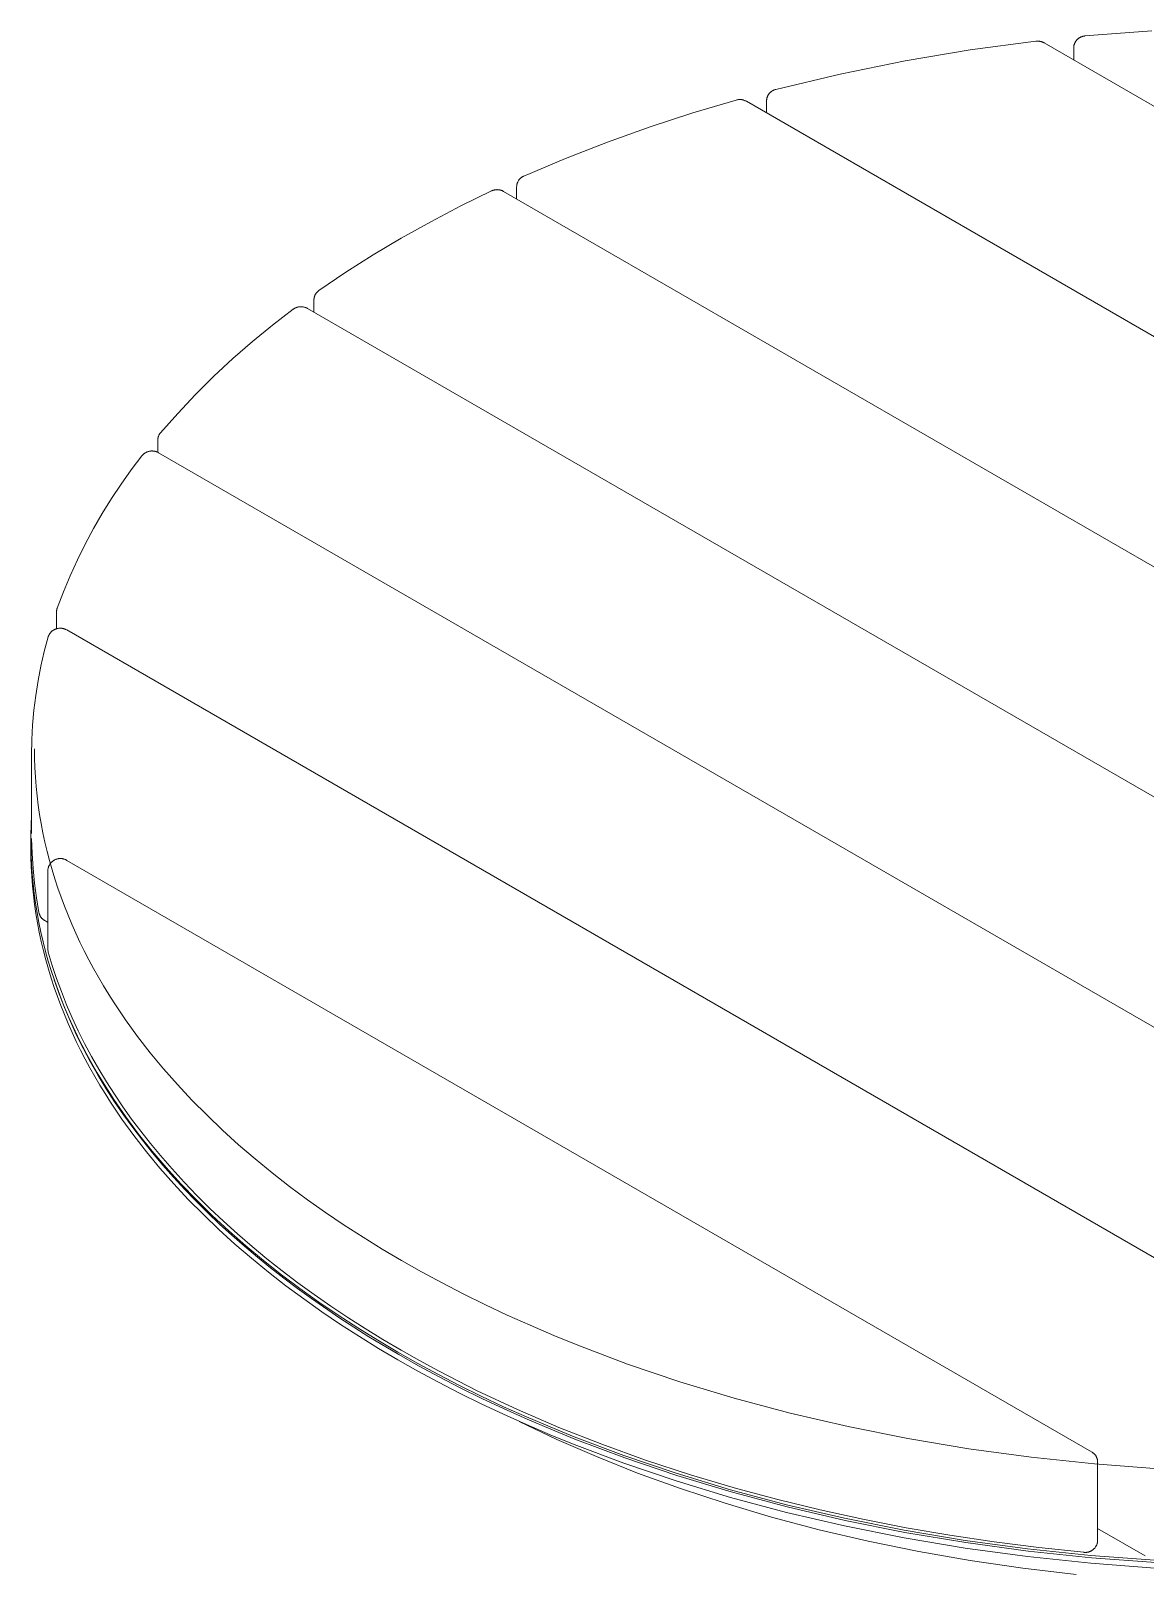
# Model space of a CAD drawing. Header units: millimetres. Extents: x -397 to 2955, y -22 to 2256.
# Drawn here: x 2089.7 to 2402.8, y 555.4 to 988.5 of the extents above; entities that cross this region are included whole.
import ezdxf

# ---------------------------------------------------------------- set-up
doc = ezdxf.new("R2010")
doc.units = ezdxf.units.MM
doc.layers.add('ZANO_R', color=7, linetype='Continuous', lineweight=0)

msp = doc.modelspace()

# ---------------------------------------------------------------- linework, layer by layer
at = {"layer": 'ZANO_R'}
for p, q in [((2385.92, 987.09), (2404.68, 988.54)), ((2353.71, 983.17), (2372.15, 985.63)), ((2372.15, 985.63), (2372.27, 985.64)), ((2372.27, 985.64), (2372.4, 985.65)), ((2372.4, 985.65), (2372.52, 985.66)), ((2372.52, 985.66), (2372.65, 985.66)), ((2372.65, 985.66), (2372.77, 985.65)), ((2372.77, 985.65), (2372.9, 985.64)), ((2372.9, 985.64), (2373.02, 985.63)), ((2373.02, 985.63), (2373.15, 985.62)), ((2373.15, 985.62), (2373.27, 985.59)), ((2373.27, 985.59), (2373.39, 985.57)), ((2373.39, 985.57), (2373.51, 985.54)), ((2373.51, 985.54), (2373.63, 985.51)), ((2373.63, 985.51), (2373.75, 985.47)), ((2373.75, 985.47), (2373.87, 985.43)), ((2373.87, 985.43), (2373.99, 985.38)), ((2373.99, 985.38), (2374.1, 985.34)), ((2374.1, 985.34), (2374.21, 985.28)), ((2374.21, 985.28), (2374.33, 985.23)), ((2374.33, 985.23), (2374.43, 985.17)), ((2374.43, 985.17), (2785.72, 747.71)), ((2382.75, 983.8), (2382.76, 983.92)), ((2382.75, 980.37), (2382.75, 983.8)), ((2382.76, 983.92), (2382.77, 984.03)), ((2382.77, 984.03), (2382.78, 984.15)), ((2382.78, 984.15), (2382.8, 984.26)), ((2382.8, 984.26), (2382.82, 984.38)), ((2382.82, 984.38), (2382.84, 984.49)), ((2382.84, 984.49), (2382.87, 984.6)), ((2382.87, 984.6), (2382.91, 984.72)), ((2382.91, 984.72), (2382.94, 984.83)), ((2382.94, 984.83), (2382.98, 984.94)), ((2382.98, 984.94), (2383.03, 985.04)), ((2383.03, 985.04), (2383.08, 985.15)), ((2383.08, 985.15), (2383.13, 985.25)), ((2383.13, 985.25), (2383.18, 985.36)), ((2383.18, 985.36), (2383.24, 985.46)), ((2383.24, 985.46), (2383.3, 985.56)), ((2383.3, 985.56), (2383.37, 985.65)), ((2383.37, 985.65), (2383.44, 985.75)), ((2383.44, 985.75), (2383.51, 985.84)), ((2383.51, 985.84), (2383.58, 985.93)), ((2383.58, 985.93), (2383.66, 986.01)), ((2383.66, 986.01), (2383.74, 986.1)), ((2383.74, 986.1), (2383.83, 986.18)), ((2383.83, 986.18), (2383.91, 986.26)), ((2383.91, 986.26), (2384, 986.33)), ((2384, 986.33), (2384.09, 986.4)), ((2384.09, 986.4), (2384.19, 986.47)), ((2384.19, 986.47), (2384.28, 986.54)), ((2384.28, 986.54), (2384.38, 986.6)), ((2384.38, 986.6), (2384.48, 986.66)), ((2384.48, 986.66), (2384.59, 986.71)), ((2384.59, 986.71), (2384.69, 986.77)), ((2384.69, 986.77), (2384.8, 986.81)), ((2384.8, 986.81), (2384.9, 986.86)), ((2384.9, 986.86), (2385.01, 986.9)), ((2385.01, 986.9), (2385.12, 986.94)), ((2385.12, 986.94), (2385.23, 986.97)), ((2385.23, 986.97), (2385.35, 987)), ((2385.35, 987), (2385.46, 987.02)), ((2385.46, 987.02), (2385.58, 987.05)), ((2385.58, 987.05), (2385.69, 987.06)), ((2385.69, 987.06), (2385.81, 987.08)), ((2385.81, 987.08), (2385.92, 987.09)), ((2317.15, 976.4), (2335.37, 980.09)), ((2335.37, 980.09), (2353.71, 983.17)), ((2299.06, 972.09), (2317.15, 976.4)), ((2296.74, 970.15), (2296.78, 970.25)), ((2296.78, 970.25), (2296.84, 970.36)), ((2296.84, 970.36), (2296.89, 970.46)), ((2296.89, 970.46), (2296.95, 970.56)), ((2296.95, 970.56), (2297.01, 970.66)), ((2297.01, 970.66), (2297.08, 970.76)), ((2297.08, 970.76), (2297.14, 970.85)), ((2297.14, 970.85), (2297.22, 970.94)), ((2297.22, 970.94), (2297.29, 971.03)), ((2297.29, 971.03), (2297.37, 971.12)), ((2297.37, 971.12), (2297.45, 971.2)), ((2297.45, 971.2), (2297.53, 971.28)), ((2297.53, 971.28), (2297.62, 971.36)), ((2297.62, 971.36), (2297.71, 971.43)), ((2297.71, 971.43), (2297.8, 971.51)), ((2297.8, 971.51), (2297.89, 971.57)), ((2297.89, 971.57), (2297.99, 971.64)), ((2297.99, 971.64), (2298.09, 971.7)), ((2298.09, 971.7), (2298.19, 971.76)), ((2298.19, 971.76), (2298.29, 971.81)), ((2298.29, 971.81), (2298.4, 971.86)), ((2298.4, 971.86), (2298.5, 971.91)), ((2298.5, 971.91), (2298.61, 971.95)), ((2298.61, 971.95), (2298.72, 971.99)), ((2298.72, 971.99), (2298.83, 972.03)), ((2298.83, 972.03), (2298.94, 972.06)), ((2298.94, 972.06), (2299.06, 972.09)), ((2275.77, 965.5), (2287.94, 969.09)), ((2287.94, 969.09), (2288.07, 969.12)), ((2288.07, 969.12), (2288.19, 969.15)), ((2288.19, 969.15), (2288.32, 969.18)), ((2288.32, 969.18), (2288.45, 969.2)), ((2288.45, 969.2), (2288.57, 969.21)), ((2288.57, 969.21), (2288.7, 969.22)), ((2288.7, 969.22), (2288.83, 969.23)), ((2288.83, 969.23), (2288.96, 969.23)), ((2288.96, 969.23), (2289.09, 969.23)), ((2289.09, 969.23), (2289.22, 969.22)), ((2289.22, 969.22), (2289.35, 969.21)), ((2289.35, 969.21), (2289.47, 969.2)), ((2289.47, 969.2), (2289.6, 969.18)), ((2289.6, 969.18), (2289.73, 969.15)), ((2289.73, 969.15), (2289.85, 969.12)), ((2289.85, 969.12), (2289.98, 969.09)), ((2289.98, 969.09), (2290.1, 969.05)), ((2290.1, 969.05), (2290.22, 969.01)), ((2290.22, 969.01), (2290.34, 968.96)), ((2290.34, 968.96), (2290.46, 968.91)), ((2290.46, 968.91), (2290.58, 968.86)), ((2290.58, 968.86), (2290.69, 968.8)), ((2290.69, 968.8), (2290.81, 968.74)), ((2290.81, 968.74), (2757.27, 699.43)), ((2296.47, 969.02), (2296.48, 969.14)), ((2296.47, 968.91), (2296.47, 969.02)), ((2296.47, 965.47), (2296.47, 968.91)), ((2296.48, 969.14), (2296.49, 969.25)), ((2296.49, 969.25), (2296.51, 969.37)), ((2296.51, 969.37), (2296.53, 969.48)), ((2296.53, 969.48), (2296.56, 969.6)), ((2296.56, 969.6), (2296.58, 969.71)), ((2296.58, 969.71), (2296.62, 969.82)), ((2296.62, 969.82), (2296.65, 969.93)), ((2296.65, 969.93), (2296.69, 970.04)), ((2296.69, 970.04), (2296.74, 970.15)), ((2263.71, 961.56), (2275.77, 965.5)), ((2239.94, 952.67), (2251.76, 957.29)), ((2251.76, 957.29), (2263.71, 961.56)), ((2228.26, 947.73), (2239.94, 952.67)), ((2226.24, 944.74), (2226.25, 944.85)), ((2226.24, 941.31), (2226.24, 944.74)), ((2226.25, 944.97), (2226.27, 945.08)), ((2226.25, 944.85), (2226.25, 944.97)), ((2226.27, 945.08), (2226.28, 945.19)), ((2226.28, 945.19), (2226.3, 945.3)), ((2226.3, 945.3), (2226.32, 945.41)), ((2226.32, 945.41), (2226.35, 945.52)), ((2226.35, 945.52), (2226.38, 945.63)), ((2226.38, 945.63), (2226.41, 945.73)), ((2226.41, 945.73), (2226.45, 945.84)), ((2226.45, 945.84), (2226.49, 945.94)), ((2226.49, 945.94), (2226.53, 946.05)), ((2226.53, 946.05), (2226.58, 946.15)), ((2226.58, 946.15), (2226.63, 946.25)), ((2226.63, 946.25), (2226.69, 946.34)), ((2226.69, 946.34), (2226.75, 946.44)), ((2226.75, 946.44), (2226.81, 946.53)), ((2226.81, 946.53), (2226.87, 946.63)), ((2226.87, 946.63), (2226.94, 946.72)), ((2226.94, 946.72), (2227.01, 946.8)), ((2227.01, 946.8), (2227.08, 946.89)), ((2227.08, 946.89), (2227.16, 946.97)), ((2227.16, 946.97), (2227.24, 947.05)), ((2227.24, 947.05), (2227.32, 947.13)), ((2227.32, 947.13), (2227.4, 947.2)), ((2227.4, 947.2), (2227.49, 947.27)), ((2227.49, 947.27), (2227.58, 947.34)), ((2227.58, 947.34), (2227.67, 947.4)), ((2227.67, 947.4), (2227.76, 947.47)), ((2227.76, 947.47), (2227.86, 947.53)), ((2227.86, 947.53), (2227.96, 947.58)), ((2227.96, 947.58), (2228.06, 947.63)), ((2228.06, 947.63), (2228.16, 947.68)), ((2228.16, 947.68), (2228.26, 947.73)), ((2210.57, 939.34), (2219.15, 943.55)), ((2219.15, 943.55), (2219.27, 943.6)), ((2219.27, 943.6), (2219.39, 943.65)), ((2219.39, 943.65), (2219.51, 943.69)), ((2219.51, 943.69), (2219.63, 943.73)), ((2219.63, 943.73), (2219.75, 943.77)), ((2219.75, 943.77), (2219.88, 943.8)), ((2219.88, 943.8), (2220, 943.83)), ((2220, 943.83), (2220.13, 943.85)), ((2220.13, 943.85), (2220.25, 943.87)), ((2220.25, 943.87), (2220.38, 943.89)), ((2220.38, 943.89), (2220.51, 943.9)), ((2220.51, 943.9), (2220.63, 943.9)), ((2220.63, 943.9), (2220.76, 943.91)), ((2220.76, 943.91), (2220.89, 943.9)), ((2220.89, 943.9), (2221.02, 943.9)), ((2221.02, 943.9), (2221.14, 943.88)), ((2221.14, 943.88), (2221.27, 943.87)), ((2221.27, 943.87), (2221.4, 943.85)), ((2221.4, 943.85), (2221.52, 943.82)), ((2221.52, 943.82), (2221.65, 943.79)), ((2221.65, 943.79), (2221.77, 943.76)), ((2221.77, 943.76), (2221.89, 943.72)), ((2221.89, 943.72), (2222.01, 943.68)), ((2222.01, 943.68), (2222.13, 943.64)), ((2222.13, 943.64), (2222.25, 943.59)), ((2222.25, 943.59), (2222.37, 943.53)), ((2222.37, 943.53), (2222.48, 943.48)), ((2222.48, 943.48), (2222.59, 943.41)), ((2222.59, 943.41), (2713.41, 660.04)), ((2202.1, 934.91), (2210.57, 939.34)), ((2193.76, 930.25), (2202.1, 934.91)), ((2185.92, 925.58), (2193.76, 930.25)), ((2178.23, 920.69), (2185.92, 925.58)), ((2170.69, 915.56), (2178.23, 920.69)), ((2169.44, 913.91), (2169.48, 914.01)), ((2169.48, 914.01), (2169.52, 914.11)), ((2169.52, 914.11), (2169.56, 914.22)), ((2169.56, 914.22), (2169.61, 914.32)), ((2169.61, 914.32), (2169.66, 914.42)), ((2169.66, 914.42), (2169.71, 914.51)), ((2169.71, 914.51), (2169.77, 914.61)), ((2169.77, 914.61), (2169.83, 914.7)), ((2169.83, 914.7), (2169.89, 914.79)), ((2169.89, 914.79), (2169.96, 914.88)), ((2169.96, 914.88), (2170.03, 914.97)), ((2170.03, 914.97), (2170.1, 915.05)), ((2170.1, 915.05), (2170.18, 915.13)), ((2170.18, 915.13), (2170.26, 915.21)), ((2170.26, 915.21), (2170.34, 915.29)), ((2170.34, 915.29), (2170.42, 915.36)), ((2170.42, 915.36), (2170.51, 915.43)), ((2170.51, 915.43), (2170.6, 915.5)), ((2170.6, 915.5), (2170.69, 915.56)), ((2157.65, 905.85), (2163.43, 910.29)), ((2163.43, 910.29), (2163.53, 910.36)), ((2163.53, 910.36), (2163.64, 910.43)), ((2163.64, 910.43), (2163.74, 910.5)), ((2163.74, 910.5), (2163.85, 910.56)), ((2163.85, 910.56), (2163.96, 910.62)), ((2163.96, 910.62), (2164.08, 910.68)), ((2164.08, 910.68), (2164.19, 910.73)), ((2164.19, 910.73), (2164.31, 910.77)), ((2164.31, 910.77), (2164.43, 910.82)), ((2164.43, 910.82), (2164.55, 910.85)), ((2164.55, 910.85), (2164.67, 910.89)), ((2164.67, 910.89), (2164.79, 910.92)), ((2164.79, 910.92), (2164.92, 910.95)), ((2164.92, 910.95), (2165.04, 910.97)), ((2165.04, 910.97), (2165.17, 910.99)), ((2165.17, 910.99), (2165.29, 911)), ((2165.29, 911), (2165.42, 911.01)), ((2165.42, 911.01), (2165.54, 911.02)), ((2165.54, 911.02), (2165.67, 911.02)), ((2165.67, 911.02), (2165.8, 911.01)), ((2165.8, 911.01), (2165.92, 911.01)), ((2165.92, 911.01), (2166.05, 910.99)), ((2166.05, 910.99), (2166.17, 910.98)), ((2166.17, 910.98), (2166.3, 910.96)), ((2166.3, 910.96), (2166.42, 910.93)), ((2166.42, 910.93), (2166.54, 910.9)), ((2166.54, 910.9), (2166.67, 910.87)), ((2166.67, 910.87), (2166.79, 910.83)), ((2166.79, 910.83), (2166.91, 910.79)), ((2166.91, 910.79), (2167.02, 910.75)), ((2167.02, 910.75), (2167.14, 910.7)), ((2167.14, 910.7), (2167.25, 910.64)), ((2167.25, 910.64), (2167.37, 910.59)), ((2167.37, 910.59), (2167.48, 910.53)), ((2167.48, 910.53), (2656.44, 628.22)), ((2169.28, 913.03), (2169.29, 913.14)), ((2169.28, 912.92), (2169.28, 913.03)), ((2169.28, 909.49), (2169.28, 912.92)), ((2169.29, 913.14), (2169.3, 913.25)), ((2169.3, 913.25), (2169.31, 913.36)), ((2169.31, 913.36), (2169.33, 913.47)), ((2169.33, 913.47), (2169.35, 913.58)), ((2169.35, 913.58), (2169.38, 913.69)), ((2169.38, 913.69), (2169.41, 913.8)), ((2169.41, 913.8), (2169.44, 913.91)), ((2152.01, 901.24), (2157.65, 905.85)), ((2146.52, 896.44), (2152.01, 901.24)), ((2141.19, 891.48), (2146.52, 896.44)), ((2136.02, 886.34), (2141.19, 891.48)), ((2131.01, 881.05), (2136.02, 886.34)), ((2126.18, 875.59), (2131.01, 881.05)), ((2125.71, 874.88), (2125.76, 874.97)), ((2125.76, 874.97), (2125.81, 875.07)), ((2125.81, 875.07), (2125.86, 875.16)), ((2125.86, 875.16), (2125.92, 875.25)), ((2125.92, 875.25), (2125.98, 875.34)), ((2125.98, 875.34), (2126.04, 875.43)), ((2126.04, 875.43), (2126.11, 875.51)), ((2126.11, 875.51), (2126.18, 875.59)), ((2125.41, 873.64), (2125.42, 873.75)), ((2125.41, 873.54), (2125.41, 873.64)), ((2125.41, 870.09), (2125.41, 873.54)), ((2125.42, 873.75), (2125.43, 873.86)), ((2125.43, 873.86), (2125.44, 873.96)), ((2125.44, 873.96), (2125.46, 874.07)), ((2125.46, 874.07), (2125.48, 874.17)), ((2125.48, 874.17), (2125.5, 874.28)), ((2125.5, 874.28), (2125.53, 874.38)), ((2125.53, 874.38), (2125.56, 874.48)), ((2125.56, 874.48), (2125.59, 874.58)), ((2125.59, 874.58), (2125.63, 874.68)), ((2125.63, 874.68), (2125.67, 874.78)), ((2125.67, 874.78), (2125.71, 874.88)), ((2117.94, 865.2), (2120.92, 869.11)), ((2120.92, 869.11), (2121.01, 869.21)), ((2121.01, 869.21), (2121.09, 869.3)), ((2121.09, 869.3), (2121.18, 869.39)), ((2121.18, 869.39), (2121.27, 869.48)), ((2121.27, 869.48), (2121.36, 869.57)), ((2121.36, 869.57), (2121.46, 869.65)), ((2121.46, 869.65), (2121.56, 869.73)), ((2121.56, 869.73), (2121.66, 869.8)), ((2121.66, 869.8), (2121.77, 869.87)), ((2121.77, 869.87), (2121.87, 869.94)), ((2121.87, 869.94), (2121.98, 870)), ((2121.98, 870), (2122.1, 870.06)), ((2122.1, 870.06), (2122.21, 870.12)), ((2122.21, 870.12), (2122.32, 870.17)), ((2122.32, 870.17), (2122.44, 870.22)), ((2122.44, 870.22), (2122.56, 870.27)), ((2122.56, 870.27), (2122.68, 870.31)), ((2122.68, 870.31), (2122.8, 870.34)), ((2122.8, 870.34), (2122.93, 870.37)), ((2122.93, 870.37), (2123.05, 870.4)), ((2123.05, 870.4), (2123.17, 870.42)), ((2123.17, 870.42), (2123.3, 870.44)), ((2123.3, 870.44), (2123.43, 870.46)), ((2123.43, 870.46), (2123.55, 870.47)), ((2123.55, 870.47), (2123.68, 870.47)), ((2123.68, 870.47), (2123.81, 870.47)), ((2123.81, 870.47), (2123.93, 870.47)), ((2123.93, 870.47), (2124.06, 870.46)), ((2124.06, 870.46), (2124.19, 870.45)), ((2124.19, 870.45), (2124.31, 870.44)), ((2124.31, 870.44), (2124.44, 870.42)), ((2124.44, 870.42), (2124.56, 870.39)), ((2124.56, 870.39), (2124.68, 870.36)), ((2124.68, 870.36), (2124.81, 870.33)), ((2124.81, 870.33), (2124.93, 870.29)), ((2124.93, 870.29), (2125.05, 870.25)), ((2125.05, 870.25), (2125.17, 870.2)), ((2125.17, 870.2), (2125.28, 870.15)), ((2125.28, 870.15), (2125.4, 870.1)), ((2125.4, 870.1), (2125.51, 870.04)), ((2125.51, 870.04), (2125.62, 869.98)), ((2125.62, 869.98), (2586.22, 604.06)), ((2115.09, 861.19), (2117.94, 865.2)), ((2112.37, 857.09), (2115.09, 861.19)), ((2109.77, 852.91), (2112.37, 857.09)), ((2107.32, 848.65), (2109.77, 852.91)), ((2105, 844.31), (2107.32, 848.65)), ((2102.82, 839.91), (2105, 844.31)), ((2100.78, 835.43), (2102.82, 839.91)), ((2098.89, 830.89), (2100.78, 835.43)), ((2097.14, 826.29), (2098.89, 830.89)), ((2096.96, 825.36), (2096.97, 825.47)), ((2096.96, 825.25), (2096.96, 825.36)), ((2096.96, 820.52), (2096.96, 825.25)), ((2096.97, 825.47), (2096.98, 825.57)), ((2096.98, 825.57), (2096.99, 825.68)), ((2096.99, 825.68), (2097.01, 825.78)), ((2097.01, 825.78), (2097.03, 825.88)), ((2097.03, 825.88), (2097.05, 825.99)), ((2097.05, 825.99), (2097.08, 826.09)), ((2097.08, 826.09), (2097.11, 826.19)), ((2097.11, 826.19), (2097.14, 826.29)), ((2094.71, 818.54), (2094.76, 818.65)), ((2094.76, 818.65), (2094.82, 818.76)), ((2094.82, 818.76), (2094.88, 818.87)), ((2094.88, 818.87), (2094.94, 818.98)), ((2094.94, 818.98), (2095.01, 819.08)), ((2095.01, 819.08), (2095.08, 819.18)), ((2095.08, 819.18), (2095.15, 819.28)), ((2095.15, 819.28), (2095.23, 819.38)), ((2095.23, 819.38), (2095.31, 819.47)), ((2095.31, 819.47), (2095.4, 819.56)), ((2095.4, 819.56), (2095.48, 819.65)), ((2095.48, 819.65), (2095.57, 819.74)), ((2095.57, 819.74), (2095.67, 819.82)), ((2095.67, 819.82), (2095.76, 819.9)), ((2095.76, 819.9), (2095.86, 819.97)), ((2095.86, 819.97), (2095.96, 820.04)), ((2095.96, 820.04), (2096.06, 820.11)), ((2096.06, 820.11), (2096.17, 820.17)), ((2096.17, 820.17), (2096.28, 820.24)), ((2096.28, 820.24), (2096.39, 820.29)), ((2096.39, 820.29), (2096.5, 820.35)), ((2096.5, 820.35), (2096.61, 820.4)), ((2096.61, 820.4), (2096.73, 820.44)), ((2096.73, 820.44), (2096.84, 820.48)), ((2096.84, 820.48), (2096.96, 820.52)), ((2096.96, 820.52), (2097.08, 820.55)), ((2097.08, 820.55), (2097.2, 820.58)), ((2097.2, 820.58), (2097.32, 820.61)), ((2097.32, 820.61), (2097.44, 820.63)), ((2097.44, 820.63), (2097.57, 820.64)), ((2097.57, 820.64), (2097.69, 820.66)), ((2097.69, 820.66), (2097.81, 820.67)), ((2097.81, 820.67), (2097.94, 820.67)), ((2097.94, 820.67), (2098.06, 820.67)), ((2098.06, 820.67), (2098.18, 820.66)), ((2098.18, 820.66), (2098.31, 820.66)), ((2098.31, 820.66), (2098.43, 820.64)), ((2098.43, 820.64), (2098.55, 820.63)), ((2098.55, 820.63), (2098.68, 820.6)), ((2098.68, 820.6), (2098.8, 820.58)), ((2098.8, 820.58), (2098.92, 820.55)), ((2098.92, 820.55), (2099.04, 820.51)), ((2099.04, 820.51), (2099.15, 820.48)), ((2099.15, 820.48), (2099.27, 820.43)), ((2099.27, 820.43), (2099.38, 820.39)), ((2099.38, 820.39), (2099.5, 820.34)), ((2099.5, 820.34), (2099.61, 820.28)), ((2099.61, 820.28), (2099.72, 820.23)), ((2099.72, 820.23), (2099.83, 820.17)), ((2099.83, 820.17), (2499.93, 589.16)), ((2093.5, 814.14), (2094.57, 818.2)), ((2094.57, 818.2), (2094.61, 818.31)), ((2094.61, 818.31), (2094.66, 818.43)), ((2094.66, 818.43), (2094.71, 818.54)), ((2091.77, 805.93), (2092.56, 810.05)), ((2092.56, 810.05), (2093.5, 814.14)), ((2091.12, 801.79), (2091.77, 805.93)), ((2090.61, 797.63), (2091.12, 801.79)), ((2090.25, 793.45), (2090.61, 797.63)), ((2090.02, 789.26), (2090.25, 793.45)), ((2089.95, 785.07), (2090.02, 789.26)), ((2089.95, 762.96), (2089.95, 785.07)), ((2090.8, 784.12), (2090.77, 786.75)), ((2090.88, 781.49), (2090.8, 784.12)), ((2091.03, 778.85), (2090.88, 781.49)), ((2091.24, 776.23), (2091.03, 778.85)), ((2091.5, 773.6), (2091.24, 776.23)), ((2091.83, 770.98), (2091.5, 773.6)), ((2089.81, 765.31), (2089.95, 768.05)), ((2092.21, 768.36), (2091.83, 770.98)), ((2092.65, 765.75), (2092.21, 768.36)), ((2089.74, 759.82), (2089.75, 762.56)), ((2089.75, 762.56), (2089.81, 765.31)), ((2093.15, 763.14), (2092.65, 765.75)), ((2093.7, 760.54), (2093.15, 763.14)), ((2089.8, 757.08), (2089.74, 759.82)), ((2089.74, 759.69), (2089.74, 758.85)), ((2089.76, 756.21), (2089.74, 758.85)), ((2090.08, 757.37), (2089.96, 761.56)), ((2094.32, 757.94), (2093.7, 760.54)), ((2089.85, 753.58), (2089.76, 756.21)), ((2089.92, 754.34), (2089.8, 757.08)), ((2090.11, 751.6), (2089.92, 754.34)), ((2090.35, 753.19), (2090.08, 757.37)), ((2094.99, 755.35), (2094.32, 757.94)), ((2094.7, 753.56), (2094.74, 753.68)), ((2094.74, 753.68), (2094.78, 753.79)), ((2094.78, 753.79), (2094.83, 753.9)), ((2094.83, 753.9), (2094.89, 754.01)), ((2094.89, 754.01), (2094.94, 754.12)), ((2094.94, 754.12), (2095, 754.22)), ((2095.72, 752.77), (2094.99, 755.35)), ((2095, 754.22), (2095.07, 754.33)), ((2095.07, 754.33), (2095.14, 754.43)), ((2095.14, 754.43), (2095.21, 754.53)), ((2095.21, 754.53), (2095.28, 754.62)), ((2095.28, 754.62), (2095.36, 754.71)), ((2095.36, 754.71), (2095.44, 754.81)), ((2095.44, 754.81), (2095.52, 754.89)), ((2095.52, 754.89), (2095.61, 754.98)), ((2095.61, 754.98), (2095.7, 755.06)), ((2095.7, 755.06), (2095.79, 755.14)), ((2095.79, 755.14), (2095.89, 755.21)), ((2095.89, 755.21), (2095.98, 755.29)), ((2095.98, 755.29), (2096.08, 755.36)), ((2096.08, 755.36), (2096.19, 755.42)), ((2096.19, 755.42), (2096.29, 755.48)), ((2096.29, 755.48), (2096.4, 755.54)), ((2096.4, 755.54), (2096.51, 755.59)), ((2096.51, 755.59), (2096.62, 755.65)), ((2096.62, 755.65), (2096.73, 755.69)), ((2096.73, 755.69), (2096.84, 755.74)), ((2096.84, 755.74), (2096.96, 755.77)), ((2096.96, 755.77), (2097.07, 755.81)), ((2097.07, 755.81), (2097.19, 755.84)), ((2097.19, 755.84), (2097.31, 755.87)), ((2097.31, 755.87), (2097.43, 755.89)), ((2097.43, 755.89), (2097.55, 755.91)), ((2097.55, 755.91), (2097.67, 755.92)), ((2097.67, 755.92), (2097.79, 755.94)), ((2097.79, 755.94), (2097.91, 755.94)), ((2097.91, 755.94), (2098.03, 755.94)), ((2098.03, 755.94), (2098.15, 755.94)), ((2098.15, 755.94), (2098.27, 755.94)), ((2098.27, 755.94), (2098.39, 755.93)), ((2098.39, 755.93), (2098.52, 755.91)), ((2098.52, 755.91), (2098.64, 755.89)), ((2098.64, 755.89), (2098.75, 755.87)), ((2098.75, 755.87), (2098.87, 755.84)), ((2098.87, 755.84), (2098.99, 755.81)), ((2098.99, 755.81), (2099.11, 755.78)), ((2099.11, 755.78), (2099.22, 755.74)), ((2099.22, 755.74), (2099.34, 755.7)), ((2099.34, 755.7), (2099.45, 755.65)), ((2099.45, 755.65), (2099.56, 755.6)), ((2099.56, 755.6), (2099.67, 755.55)), ((2099.67, 755.55), (2099.77, 755.49)), ((2099.77, 755.49), (2099.88, 755.43)), ((2099.88, 755.43), (2387.8, 589.19)), ((2090, 750.95), (2089.85, 753.58)), ((2090.21, 748.32), (2090, 750.95)), ((2090.36, 748.86), (2090.11, 751.6)), ((2090.76, 749.02), (2090.35, 753.19)), ((2094.51, 752.61), (2094.52, 752.74)), ((2094.51, 730.5), (2094.51, 752.61)), ((2094.52, 752.74), (2094.53, 752.86)), ((2094.53, 752.86), (2094.55, 752.98)), ((2094.55, 752.98), (2094.57, 753.1)), ((2094.57, 753.1), (2094.6, 753.21)), ((2094.6, 753.21), (2094.63, 753.33)), ((2094.63, 753.33), (2094.66, 753.45)), ((2094.66, 753.45), (2094.7, 753.56)), ((2096.5, 750.2), (2095.72, 752.77)), ((2097.34, 747.63), (2096.5, 750.2)), ((2090.47, 745.7), (2090.21, 748.32)), ((2090.68, 746.13), (2090.36, 748.86)), ((2090.8, 743.08), (2090.47, 745.7)), ((2091.06, 743.4), (2090.68, 746.13)), ((2091.32, 744.87), (2090.76, 749.02)), ((2098.24, 745.08), (2097.34, 747.63)), ((2099.19, 742.53), (2098.24, 745.08)), ((2091.18, 740.46), (2090.8, 743.08)), ((2091.5, 740.68), (2091.06, 743.4)), ((2092.02, 740.74), (2091.32, 744.87)), ((2092, 737.96), (2091.5, 740.68)), ((2092.05, 740.63), (2092.02, 740.74)), ((2100.2, 740), (2099.19, 742.53)), ((2091.62, 737.84), (2091.18, 740.46)), ((2092.12, 735.23), (2091.62, 737.84)), ((2092.57, 735.24), (2092, 737.96)), ((2092.07, 740.52), (2092.05, 740.63)), ((2092.11, 740.41), (2092.07, 740.52)), ((2092.14, 740.3), (2092.11, 740.41)), ((2092.18, 740.19), (2092.14, 740.3)), ((2092.22, 740.09), (2092.18, 740.19)), ((2092.27, 739.98), (2092.22, 740.09)), ((2092.32, 739.88), (2092.27, 739.98)), ((2092.37, 739.78), (2092.32, 739.88)), ((2092.43, 739.68), (2092.37, 739.78)), ((2092.49, 739.58), (2092.43, 739.68)), ((2092.55, 739.49), (2092.49, 739.58)), ((2092.62, 739.4), (2092.55, 739.49)), ((2092.69, 739.31), (2092.62, 739.4)), ((2092.76, 739.22), (2092.69, 739.31)), ((2092.84, 739.13), (2092.76, 739.22)), ((2092.92, 739.05), (2092.84, 739.13)), ((2093, 738.97), (2092.92, 739.05)), ((2093.09, 738.89), (2093, 738.97)), ((2093.17, 738.82), (2093.09, 738.89)), ((2093.26, 738.75), (2093.17, 738.82)), ((2093.35, 738.68), (2093.26, 738.75)), ((2093.45, 738.62), (2093.35, 738.68)), ((2093.54, 738.56), (2093.45, 738.62)), ((2093.64, 738.5), (2093.54, 738.56)), ((2094.51, 738), (2093.64, 738.5)), ((2101.26, 737.48), (2100.2, 740)), ((2102.37, 734.97), (2101.26, 737.48)), ((2092.67, 732.63), (2092.12, 735.23)), ((2093.2, 732.54), (2092.57, 735.24)), ((2093.29, 730.04), (2092.67, 732.63)), ((2093.9, 729.84), (2093.2, 732.54)), ((2103.54, 732.47), (2102.37, 734.97)), ((2104.76, 729.99), (2103.54, 732.47)), ((2093.96, 727.45), (2093.29, 730.04)), ((2094.65, 727.15), (2093.9, 729.84)), ((2094.63, 729.65), (2094.51, 730.5)), ((2095.74, 725.93), (2094.63, 729.65)), ((2106.04, 727.52), (2104.76, 729.99)), ((2094.69, 724.87), (2093.96, 727.45)), ((2095.47, 724.47), (2094.65, 727.15)), ((2095.47, 722.29), (2094.69, 724.87)), ((2096.34, 721.8), (2095.47, 724.47)), ((2096.97, 722.23), (2095.74, 725.93)), ((2107.36, 725.06), (2106.04, 727.52)), ((2108.74, 722.62), (2107.36, 725.06)), ((2096.31, 719.73), (2095.47, 722.29)), ((2096.31, 721.88), (2097.69, 717.95)), ((2097.21, 717.17), (2096.31, 719.73)), ((2097.28, 719.14), (2096.34, 721.8)), ((2098.32, 718.54), (2096.97, 722.23)), ((2098.28, 716.49), (2097.28, 719.14)), ((2110.16, 720.19), (2108.74, 722.62)), ((2111.64, 717.78), (2110.16, 720.19)), ((2098.16, 714.63), (2097.21, 717.17)), ((2097.69, 717.95), (2099.2, 714.05)), ((2099.33, 713.85), (2098.28, 716.49)), ((2099.78, 714.87), (2098.32, 718.54)), ((2101.36, 711.21), (2099.78, 714.87)), ((2113.17, 715.39), (2111.64, 717.78)), ((2116.36, 710.65), (2113.17, 715.39)), ((2099.17, 712.1), (2098.16, 714.63)), ((2100.23, 709.58), (2099.17, 712.1)), ((2099.2, 714.05), (2100.84, 710.17)), ((2100.45, 711.23), (2099.33, 713.85)), ((2101.62, 708.61), (2100.45, 711.23)), ((2103.05, 707.57), (2101.36, 711.21)), ((2119.74, 705.98), (2116.36, 710.65)), ((2101.34, 707.07), (2100.23, 709.58)), ((2100.84, 710.17), (2102.61, 706.32)), ((2102.51, 704.57), (2101.34, 707.07)), ((2102.86, 706.02), (2101.62, 708.61)), ((2102.61, 706.32), (2104.5, 702.5)), ((2104.86, 703.96), (2103.05, 707.57)), ((2103.73, 702.08), (2102.51, 704.57)), ((2104.14, 703.43), (2102.86, 706.02)), ((2105.01, 699.61), (2103.73, 702.08)), ((2105.49, 700.86), (2104.14, 703.43)), ((2104.5, 702.5), (2106.52, 698.71)), ((2106.78, 700.36), (2104.86, 703.96)), ((2123.3, 701.38), (2119.74, 705.98)), ((2106.33, 697.16), (2105.01, 699.61)), ((2106.89, 698.31), (2105.49, 700.86)), ((2106.52, 698.71), (2108.66, 694.96)), ((2108.81, 696.79), (2106.78, 700.36)), ((2108.35, 695.77), (2106.89, 698.31)), ((2127.04, 696.86), (2123.3, 701.38)), ((2107.71, 694.72), (2106.33, 697.16)), ((2109.13, 692.29), (2107.71, 694.72)), ((2109.86, 693.25), (2108.35, 695.77)), ((2108.66, 694.96), (2110.91, 691.24)), ((2110.96, 693.24), (2108.81, 696.79)), ((2111.42, 690.75), (2109.86, 693.25)), ((2113.21, 689.71), (2110.96, 693.24)), ((2130.95, 692.43), (2127.04, 696.86)), ((2110.61, 689.88), (2109.13, 692.29)), ((2112.13, 687.48), (2110.61, 689.88)), ((2110.91, 691.24), (2113.28, 687.56)), ((2113.04, 688.26), (2111.42, 690.75)), ((2115.58, 686.21), (2113.21, 689.71)), ((2135.01, 688.07), (2130.95, 692.43)), ((2115.33, 682.74), (2112.13, 687.48)), ((2114.71, 685.8), (2113.04, 688.26)), ((2113.28, 687.56), (2115.77, 683.93)), ((2116.43, 683.35), (2114.71, 685.8)), ((2118.05, 682.74), (2115.58, 686.21)), ((2139.24, 683.8), (2135.01, 688.07)), ((2118.71, 678.08), (2115.33, 682.74)), ((2115.77, 683.93), (2118.37, 680.33)), ((2120.02, 678.51), (2116.43, 683.35)), ((2120.64, 679.29), (2118.05, 682.74)), ((2118.37, 680.33), (2121.07, 676.78)), ((2143.61, 679.61), (2139.24, 683.8)), ((2122.27, 673.48), (2118.71, 678.08)), ((2123.8, 673.75), (2120.02, 678.51)), ((2123.33, 675.88), (2120.64, 679.29)), ((2121.07, 676.78), (2123.88, 673.27)), ((2126.13, 672.49), (2123.33, 675.88)), ((2148.12, 675.52), (2143.61, 679.61)), ((2126.01, 668.96), (2122.27, 673.48)), ((2127.77, 669.08), (2123.8, 673.75)), ((2123.88, 673.27), (2126.79, 669.81)), ((2129.42, 668.71), (2126.13, 672.49)), ((2152.77, 671.52), (2148.12, 675.52)), ((2157.54, 667.61), (2152.77, 671.52)), ((2129.92, 664.52), (2126.01, 668.96)), ((2126.79, 669.81), (2129.8, 666.4)), ((2131.92, 664.5), (2127.77, 669.08)), ((2132.84, 664.97), (2129.42, 668.71)), ((2162.44, 663.79), (2157.54, 667.61)), ((2129.8, 666.4), (2132.9, 663.03)), ((2133.98, 660.17), (2129.92, 664.52)), ((2136.24, 660.01), (2131.92, 664.5)), ((2136.39, 661.27), (2132.84, 664.97)), ((2132.9, 663.03), (2136.1, 659.72)), ((2167.45, 660.07), (2162.44, 663.79)), ((2138.21, 655.89), (2133.98, 660.17)), ((2136.1, 659.72), (2139.39, 656.45)), ((2140.73, 655.61), (2136.24, 660.01)), ((2140.07, 657.62), (2136.39, 661.27)), ((2172.56, 656.45), (2167.45, 660.07)), ((2142.58, 651.71), (2138.21, 655.89)), ((2139.39, 656.45), (2142.77, 653.24)), ((2143.88, 654.02), (2140.07, 657.62)), ((2145.38, 651.3), (2140.73, 655.61)), ((2177.77, 652.93), (2172.56, 656.45)), ((2147.09, 647.62), (2142.58, 651.71)), ((2142.77, 653.24), (2146.23, 650.08)), ((2147.82, 650.46), (2143.88, 654.02)), ((2150.17, 647.1), (2145.38, 651.3)), ((2146.23, 650.08), (2149.77, 646.98)), ((2151.88, 646.95), (2147.82, 650.46)), ((2183.08, 649.5), (2177.77, 652.93)), ((2151.74, 643.61), (2147.09, 647.62)), ((2149.77, 646.98), (2153.39, 643.93)), ((2155.1, 643), (2150.17, 647.1)), ((2156.07, 643.49), (2151.88, 646.95)), ((2188.47, 646.18), (2183.08, 649.5)), ((2193.93, 642.95), (2188.47, 646.18)), ((2156.51, 639.7), (2151.74, 643.61)), ((2153.39, 643.93), (2157.08, 640.93)), ((2160.17, 639), (2155.1, 643)), ((2160.38, 640.08), (2156.07, 643.49)), ((2199.52, 639.79), (2193.93, 642.95)), ((2161.41, 635.89), (2156.51, 639.7)), ((2157.08, 640.93), (2160.85, 637.99)), ((2165.36, 635.1), (2160.17, 639)), ((2164.8, 636.72), (2160.38, 640.08)), ((2160.85, 637.99), (2164.68, 635.11)), ((2169.34, 633.42), (2164.8, 636.72)), ((2205.28, 636.68), (2199.52, 639.79)), ((2166.42, 632.17), (2161.41, 635.89)), ((2164.68, 635.11), (2168.57, 632.29)), ((2170.67, 631.31), (2165.36, 635.1)), ((2174, 630.18), (2169.34, 633.42)), ((2211.22, 633.62), (2205.28, 636.68)), ((2217.32, 630.61), (2211.22, 633.62)), ((2171.53, 628.55), (2166.42, 632.17)), ((2168.57, 632.29), (2176.54, 626.81)), ((2176.08, 627.62), (2170.67, 631.31)), ((2176.74, 625.03), (2171.53, 628.55)), ((2178.77, 626.99), (2174, 630.18)), ((2223.59, 627.66), (2217.32, 630.61)), ((2181.6, 624.04), (2176.08, 627.62)), ((2176.54, 626.81), (2184.73, 621.57)), ((2182.05, 621.6), (2176.74, 625.03)), ((2183.66, 623.86), (2178.77, 626.99)), ((2187.21, 620.57), (2181.6, 624.04)), ((2188.65, 620.79), (2183.66, 623.86)), ((2230.03, 624.77), (2223.59, 627.66)), ((2236.64, 621.94), (2230.03, 624.77)), ((2187.43, 618.27), (2182.05, 621.6)), ((2184.73, 621.57), (2193.11, 616.56)), ((2192.9, 617.2), (2187.21, 620.57)), ((2193.75, 617.78), (2188.65, 620.79)), ((2243.41, 619.19), (2236.64, 621.94)), ((2192.9, 615.05), (2187.43, 618.27)), ((2198.49, 614.05), (2192.9, 617.2)), ((2193.11, 616.56), (2198.7, 613.4)), ((2198.95, 614.84), (2193.75, 617.78)), ((2257.43, 613.9), (2243.41, 619.19)), ((2198.49, 611.89), (2192.9, 615.05)), ((2204.25, 610.94), (2198.49, 614.05)), ((2204.25, 608.78), (2198.49, 611.89)), ((2198.7, 613.4), (2204.46, 610.29)), ((2204.26, 611.96), (2198.95, 614.84)), ((2210.19, 607.87), (2204.25, 610.94)), ((2215.17, 606.4), (2204.26, 611.96)), ((2272.08, 608.93), (2257.43, 613.9)), ((2210.19, 605.72), (2204.25, 608.78)), ((2204.46, 610.29), (2210.4, 607.23)), ((2216.29, 604.87), (2210.19, 607.87)), ((2210.4, 607.23), (2216.5, 604.22)), ((2226.47, 601.11), (2215.17, 606.4)), ((2287.31, 604.33), (2272.08, 608.93)), ((2216.29, 602.71), (2210.19, 605.72)), ((2222.56, 601.91), (2216.29, 604.87)), ((2222.56, 599.76), (2216.29, 602.71)), ((2216.5, 604.22), (2222.77, 601.27)), ((2303.1, 600.12), (2287.31, 604.33)), ((2229, 599.02), (2222.56, 601.91)), ((2229, 596.86), (2222.56, 599.76)), ((2222.77, 601.27), (2229.21, 598.38)), ((2238.13, 596.09), (2226.47, 601.11)), ((2237.54, 592.73), (2226.97, 597.76)), ((2235.61, 596.2), (2229, 599.02)), ((2229.21, 598.38), (2235.82, 595.55)), ((2319.4, 596.32), (2303.1, 600.12)), ((2235.61, 594.04), (2229, 596.86)), ((2242.38, 593.44), (2235.61, 596.2)), ((2242.38, 591.28), (2235.61, 594.04)), ((2235.82, 595.55), (2242.59, 592.79)), ((2250.14, 591.35), (2238.13, 596.09)), ((2256.4, 588.15), (2242.38, 593.44)), ((2336.15, 592.97), (2319.4, 596.32)), ((2248.63, 587.9), (2237.54, 592.73)), ((2256.4, 585.99), (2242.38, 591.28)), ((2242.59, 592.79), (2256.62, 587.5)), ((2262.47, 586.91), (2250.14, 591.35)), ((2353.31, 590.09), (2336.15, 592.97)), ((2370.82, 587.7), (2353.31, 590.09)), ((2387.8, 589.19), (2387.9, 589.14)), ((2387.9, 589.14), (2387.99, 589.08)), ((2387.99, 589.08), (2388.08, 589.02)), ((2260.22, 583.27), (2248.63, 587.9)), ((2271.05, 583.19), (2256.4, 588.15)), ((2271.05, 581.03), (2256.4, 585.99)), ((2256.62, 587.5), (2271.26, 582.54)), ((2275.11, 582.76), (2262.47, 586.91)), ((2388.61, 585.83), (2370.82, 587.7)), ((2388.08, 589.02), (2388.17, 588.95)), ((2388.17, 588.95), (2388.26, 588.89)), ((2388.26, 588.89), (2388.34, 588.82)), ((2388.34, 588.82), (2388.43, 588.74)), ((2388.43, 588.74), (2388.51, 588.67)), ((2388.51, 588.67), (2388.58, 588.59)), ((2388.58, 588.59), (2388.66, 588.5)), ((2406.62, 584.48), (2388.61, 585.83)), ((2388.66, 588.5), (2388.73, 588.42)), ((2388.73, 588.42), (2388.8, 588.33)), ((2388.8, 588.33), (2388.86, 588.25)), ((2388.86, 588.25), (2388.93, 588.15)), ((2388.93, 588.15), (2388.99, 588.06)), ((2388.99, 588.06), (2389.04, 587.97)), ((2389.04, 587.97), (2389.1, 587.87)), ((2389.1, 587.87), (2389.15, 587.77)), ((2389.15, 587.77), (2389.19, 587.67)), ((2389.19, 587.67), (2389.24, 587.57)), ((2389.24, 587.57), (2389.28, 587.47)), ((2389.28, 587.47), (2389.31, 587.36)), ((2389.31, 587.36), (2389.35, 587.26)), ((2389.35, 587.26), (2389.37, 587.15)), ((2389.37, 587.15), (2389.4, 587.04)), ((2389.4, 587.04), (2389.42, 586.93)), ((2389.42, 586.93), (2389.44, 586.82)), ((2389.44, 586.82), (2389.45, 586.71)), ((2389.45, 586.71), (2389.46, 586.6)), ((2389.46, 586.6), (2389.47, 586.49)), ((2389.47, 586.49), (2389.48, 586.38)), ((2389.48, 586.38), (2389.48, 564.27)), ((2272.29, 578.88), (2260.22, 583.27)), ((2286.28, 578.58), (2271.05, 583.19)), ((2286.28, 576.43), (2271.05, 581.03)), ((2271.26, 582.54), (2286.49, 577.94)), ((2288.02, 578.92), (2275.11, 582.76)), ((2284.84, 574.75), (2272.29, 578.88)), ((2302.07, 574.37), (2286.28, 578.58)), ((2302.07, 572.21), (2286.28, 576.43)), ((2286.49, 577.94), (2302.28, 573.72)), ((2299.67, 575.78), (2288.02, 578.92)), ((2297.83, 570.9), (2284.84, 574.75)), ((2311.51, 572.9), (2299.67, 575.78)), ((2318.36, 570.57), (2302.07, 574.37)), ((2318.36, 568.42), (2302.07, 572.21)), ((2302.28, 573.72), (2318.58, 569.93)), ((2323.52, 570.26), (2311.51, 572.9)), ((2311.24, 567.34), (2297.83, 570.9)), ((2335.12, 567.22), (2318.36, 570.57)), ((2335.12, 565.07), (2318.36, 568.42)), ((2318.58, 569.93), (2335.33, 566.58)), ((2335.68, 567.88), (2323.52, 570.26)), ((2347.99, 565.76), (2335.68, 567.88)), ((2402.84, 559.99), (2389.48, 567.7)), ((2325.04, 564.11), (2311.24, 567.34)), ((2339.2, 561.22), (2325.04, 564.11)), ((2352.28, 564.34), (2335.12, 567.22)), ((2352.28, 562.19), (2335.12, 565.07)), ((2335.33, 566.58), (2352.49, 563.7)), ((2360.43, 563.9), (2347.99, 565.76)), ((2369.79, 561.96), (2352.28, 564.34)), ((2352.49, 563.7), (2370, 561.31)), ((2372.97, 562.31), (2360.43, 563.9)), ((2389.23, 563.11), (2389.18, 563)), ((2389.27, 563.22), (2389.23, 563.11)), ((2389.31, 563.33), (2389.27, 563.22)), ((2389.34, 563.45), (2389.31, 563.33)), ((2389.37, 563.56), (2389.34, 563.45)), ((2389.4, 563.68), (2389.37, 563.56)), ((2389.42, 563.79), (2389.4, 563.68)), ((2389.44, 563.91), (2389.42, 563.79)), ((2389.46, 564.03), (2389.44, 563.91)), ((2389.47, 564.15), (2389.46, 564.03)), ((2389.48, 564.27), (2389.47, 564.15)), ((2353.68, 558.69), (2339.2, 561.22)), ((2369.79, 559.8), (2352.28, 562.19)), ((2387.58, 560.08), (2369.79, 561.96)), ((2387.58, 557.92), (2369.79, 559.8)), ((2370, 561.31), (2387.79, 559.43)), ((2385.6, 560.98), (2372.97, 562.31)), ((2385.72, 560.97), (2385.6, 560.98)), ((2385.84, 560.96), (2385.72, 560.97)), ((2385.96, 560.95), (2385.84, 560.96)), ((2386.08, 560.95), (2385.96, 560.95)), ((2386.19, 560.96), (2386.08, 560.95)), ((2386.31, 560.96), (2386.19, 560.96)), ((2386.43, 560.98), (2386.31, 560.96)), ((2386.55, 560.99), (2386.43, 560.98)), ((2386.67, 561.01), (2386.55, 560.99)), ((2386.78, 561.04), (2386.67, 561.01)), ((2386.9, 561.06), (2386.78, 561.04)), ((2387.01, 561.1), (2386.9, 561.06)), ((2387.13, 561.13), (2387.01, 561.1)), ((2387.24, 561.17), (2387.13, 561.13)), ((2387.35, 561.21), (2387.24, 561.17)), ((2387.46, 561.26), (2387.35, 561.21)), ((2387.57, 561.31), (2387.46, 561.26)), ((2387.67, 561.37), (2387.57, 561.31)), ((2405.59, 558.73), (2387.58, 560.08)), ((2387.78, 561.43), (2387.67, 561.37)), ((2387.88, 561.49), (2387.78, 561.43)), ((2387.79, 559.43), (2405.8, 558.08)), ((2387.98, 561.55), (2387.88, 561.49)), ((2388.07, 561.62), (2387.98, 561.55)), ((2388.17, 561.7), (2388.07, 561.62)), ((2388.26, 561.77), (2388.17, 561.7)), ((2388.35, 561.85), (2388.26, 561.77)), ((2388.44, 561.93), (2388.35, 561.85)), ((2388.52, 562.02), (2388.44, 561.93)), ((2388.6, 562.1), (2388.52, 562.02)), ((2388.68, 562.19), (2388.6, 562.1)), ((2388.75, 562.29), (2388.68, 562.19)), ((2388.82, 562.38), (2388.75, 562.29)), ((2388.89, 562.48), (2388.82, 562.38)), ((2388.96, 562.58), (2388.89, 562.48)), ((2389.02, 562.68), (2388.96, 562.58)), ((2389.08, 562.78), (2389.02, 562.68)), ((2389.13, 562.89), (2389.08, 562.78)), ((2389.18, 563), (2389.13, 562.89)), ((2368.43, 556.53), (2353.68, 558.69)), ((2383.42, 554.76), (2368.43, 556.53)), ((2405.59, 556.57), (2387.58, 557.92))]:
    msp.add_line(p, q, dxfattribs=at)

doc.saveas('drawing.dxf')
